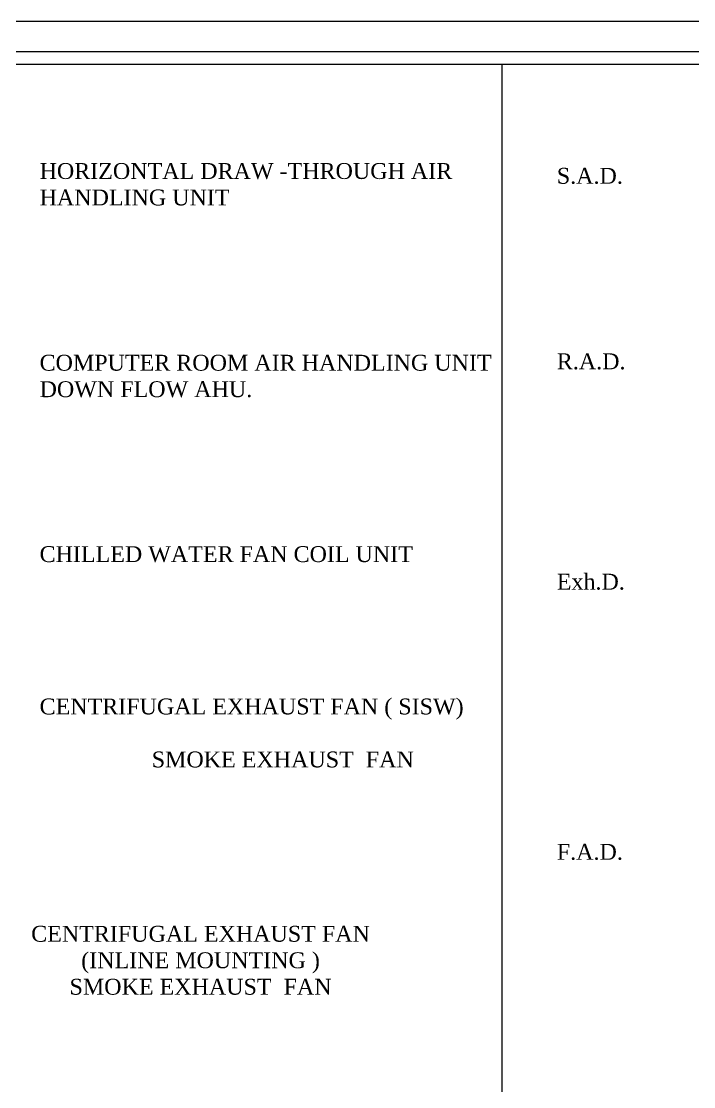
# Model space of a CAD drawing. Extents: x -706 to 2784, y 123 to 852.
# Drawn here: x -685.19 to -674.72, y 144.06 to 160.65 of the extents above; entities that cross this region are included whole.
import ezdxf

# ---------------------------------------------------------------- set-up
doc = ezdxf.new("R2010")
doc.units = 0
doc.header["$MEASUREMENT"] = 0
doc.layers.add('AC-TEXT', color=15, linetype='Continuous', lineweight=30)
doc.layers.add('fram', color=252, linetype='Continuous')
doc.layers.add('WALL', color=4, linetype='Continuous')
doc.styles.add('AC', font='romans.shx', dxfattribs={"height": 0.2})

msp = doc.modelspace()

# ---------------------------------------------------------------- linework, layer by layer
at = {"layer": 'fram'}
msp.add_line((-641.89, 160.176), (-705.936, 160.176), dxfattribs=at)
for points in [[(-706.413, 160.653), (-641.413, 160.653), (-641.413, 122.653), (-706.413, 122.653)], [(-649.467, 160.176), (-705.936, 160.176), (-705.936, 123.13), (-649.467, 123.13)]]:
    msp.add_lwpolyline(points, close=True, dxfattribs=at)
at = {"layer": 'WALL', "linetype": 'Continuous'}
msp.add_line((-677.702, 159.984), (-677.702, 123.322), dxfattribs=at)
msp.add_lwpolyline([(-649.659, 159.984, 0.0192, 0.0192, 0), (-705.744, 159.984, 0.0192, 0.0192, 0), (-705.744, 123.322, 0.0192, 0.0192, 0), (-649.659, 123.322, 0.0192, 0.0192, 0)], format="xyseb", close=True, dxfattribs=at)
msp.add_lwpolyline([(-649.659, 159.984, 0.0192, 0.0192, 0), (-705.744, 159.984, 0.0192, 0.0192, 0), (-705.744, 123.322, 0.0192, 0.0192, 0), (-649.659, 123.322, 0.0192, 0.0192, 0)], format="xyseb", close=True, dxfattribs=at)

# ---------------------------------------------------------------- texts
at = {"layer": 'AC-TEXT', "color": 7, "linetype": 'Continuous', "char_height": 0.14901, "style": 'AC'}
for s, insert, width, attachment_point in [('{\\fTimes New Roman|b0|i0|c0|p18;\\H1.661x;HORIZONTAL DRAW -THROUGH AIR \\PHANDLING UNIT}', (-684.903, 157.781), 6.68947, 7), ('{\\fTimes New Roman|b0|i0|c0|p18;\\H1.661x;S.A.D.\\A1;\\H0.602x; }', (-676.847, 158.117), 3.23928, 7), ('{\\fTimes New Roman|b0|i0|c0|p18;\\H1.661x;COMPUTER ROOM AIR HANDLING UNIT\\PDOWN FLOW AHU.}', (-684.903, 154.792), 7.25391, 7), ('{\\fTimes New Roman|b0|i0|c0|p18;\\H1.661x;R.A.D.\\A1;\\H0.602x; }', (-676.847, 155.227), 3.23928, 7), ('{\\fTimes New Roman|b0|i0|c0|p18;\\H1.661x;CHILLED WATER FAN COIL UNIT}', (-684.903, 152.223), 6.68947, 7), ('{\\fTimes New Roman|b0|i0|c0|p18;\\H1.661x;Exh.D.}', (-676.847, 151.794), 3.23928, 7), ('{\\fTimes New Roman|b0|i0|c0|p18;\\H1.661x;CENTRIFUGAL EXHAUST FAN ( SISW)\\P\\pi6.149;\\P\\pi1.747;SMOKE EXHAUST  FAN }', (-684.903, 149.026), 6.68947, 7), ('{\\fTimes New Roman|b0|i0|c0|p18;\\H1.661x;F.A.D.\\A1;\\H0.602x; }', (-676.847, 147.585), 3.23928, 7), ('{\\fTimes New Roman|b0|i0|c0|p18;\\H1.661x;CENTRIFUGAL EXHAUST FAN\\P(INLINE MOUNTING )\\PSMOKE EXHAUST  FAN }', (-682.396, 145.485), 5.37151, 8)]:
    msp.add_mtext(s, dxfattribs=dict(at, insert=insert, width=width, attachment_point=attachment_point))

doc.saveas('drawing.dxf')
